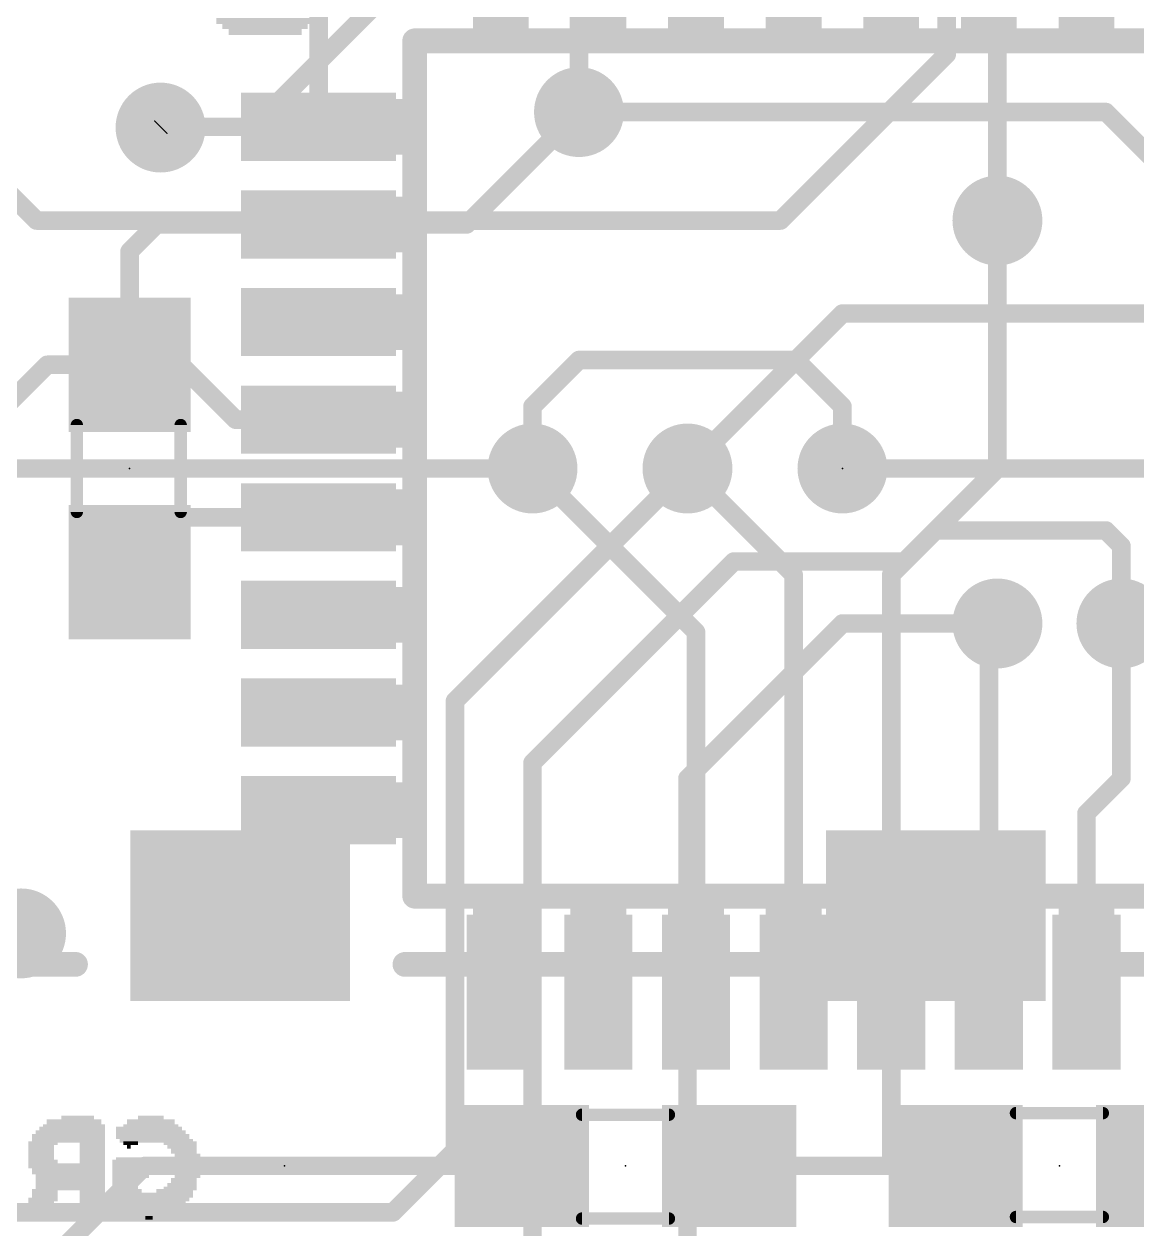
# Model space of a CAD drawing. Extents: x -41 to 66, y -16 to 27.
# Drawn here: x 5.99 to 15.11, y 7.74 to 17.61 of the extents above; entities that cross this region are included whole.
import ezdxf

# ---------------------------------------------------------------- set-up
doc = ezdxf.new("R2010")
doc.units = 0
for name, color, linetype in [('1', 12, 'CONTINUOUS'), ('16', 132, 'CONTINUOUS'), ('18', 110, 'CONTINUOUS'), ('21', 41, 'CONTINUOUS'), ('22', 40, 'CONTINUOUS'), ('23', 53, 'CONTINUOUS'), ('24', 53, 'CONTINUOUS'), ('51', 53, 'CONTINUOUS')]:
    doc.layers.add(name, color=color, linetype=linetype)

# ---------------------------------------------------------------- blocks, each defined once
blk = doc.blocks.new('RECT')
blk.add_solid([(-0.5, -0.5), (0.5, -0.5), (-0.5, 0.5), (0.5, 0.5)])
blk = doc.blocks.new('ROUNDV')
at = {"const_width": 0.5}
blk.add_lwpolyline([(0, -0.25, 1), (0, 0.25, 1), (0, -0.25)], format="xyb", dxfattribs=at)

msp = doc.modelspace()

# ---------------------------------------------------------------- linework, layer by layer
at = {"layer": '1', "const_width": 0.1524}
for points in [[(8.4074, 16.77), (8.4074, 18.0594)], [(9.62, 15.97), (10.541, 16.891)], [(10.541, 16.891), (14.859, 16.891)], [(14.859, 16.891), (15.24, 16.51)], [(7.118, 16.77), (7.112, 16.764)], [(8.4074, 16.77), (7.118, 16.77)], [(7.08, 15.97), (6.858, 15.748)], [(8.4074, 15.97), (7.08, 15.97)], [(8.4074, 15.97), (9.62, 15.97)], [(13.97, 13.97), (13.97, 16.002)], [(6.858, 15.748), (6.858, 14.82)], [(10.16, 14.478), (10.541, 14.859)], [(10.541, 14.859), (12.319, 14.859)], [(12.319, 14.859), (12.7, 14.478)], [(5.834, 14.47), (6.184, 14.82)], [(6.858, 14.82), (6.184, 14.82)], [(6.858, 14.82), (7.278, 14.82)], [(7.728, 14.37), (7.278, 14.82)], [(10.16, 13.97), (10.16, 14.478)], [(12.7, 14.478), (12.7, 13.97)], [(8.4074, 14.37), (7.728, 14.37)], [(11.5, 12.63), (10.16, 13.97)], [(12.3, 13.1), (11.43, 13.97)], [(13.1, 13.1), (13.97, 13.97)], [(6.858, 13.12), (7.308, 13.57)], [(7.308, 13.57), (8.4074, 13.57)], [(6.858, 13.12), (7.278, 13.12)], [(12.3, 9.6774), (12.3, 13.1)], [(13.1, 9.6774), (13.1, 13.1)], [(13.9, 12.63), (13.97, 12.7)], [(14.986, 11.43), (14.986, 12.7)], [(11.5, 9.6774), (11.5, 12.63)], [(13.9, 9.6774), (13.9, 12.63)], [(14.7, 11.144), (14.986, 11.43)], [(14.7, 9.6774), (14.7, 11.144)], [(13.1, 9.6774), (13.1, 8.274)], [(6.985, 8.255), (6.35, 7.62)], [(10.072, 8.255), (6.985, 8.255)], [(13.081, 8.255), (11.772, 8.255)], [(13.1, 8.274), (13.081, 8.255)], [(13.628, 8.255), (13.081, 8.255)]]:
    msp.add_lwpolyline(points, dxfattribs=at)
at = {"layer": '1', "const_width": 0.0762}
for points in [[(10.541, 16.9291, 1), (10.541, 16.8529)], [(10.5679, 16.8641, 1), (10.5141, 16.9179)], [(14.8859, 16.9179, 1), (14.8321, 16.8641)], [(14.859, 16.8529, 1), (14.859, 16.9291)], [(7.0851, 16.7909, 1), (7.1389, 16.7371)], [(7.118, 16.8081, 1), (7.118, 16.7319)], [(7.1449, 16.7431, 1), (7.0911, 16.7969)], [(8.3693, 16.77, 1), (8.4455, 16.77)], [(8.4074, 16.7319, 1), (8.4074, 16.8081)], [(7.08, 16.0081, 1), (7.08, 15.9319)], [(7.1069, 15.9431, 1), (7.0531, 15.9969)], [(8.4074, 16.0081, 1), (8.4074, 15.9319)], [(8.4074, 15.9319, 1), (8.4074, 16.0081)], [(9.5931, 15.9969, 1), (9.6469, 15.9431)], [(9.62, 15.9319, 1), (9.62, 16.0081)], [(14.0081, 16.002, 1), (13.9319, 16.002)], [(6.8961, 15.748, 1), (6.8199, 15.748)], [(6.8311, 15.7749, 1), (6.8849, 15.7211)], [(10.541, 14.8971, 1), (10.541, 14.8209)], [(10.5679, 14.8321, 1), (10.5141, 14.8859)], [(12.3459, 14.8859, 1), (12.2921, 14.8321)], [(12.319, 14.8209, 1), (12.319, 14.8971)], [(6.184, 14.8581, 1), (6.184, 14.7819)], [(6.2109, 14.7931, 1), (6.1571, 14.8469)], [(6.858, 14.8581, 1), (6.858, 14.7819)], [(6.8199, 14.82, 1), (6.8961, 14.82)], [(6.858, 14.7819, 1), (6.858, 14.8581)], [(7.3049, 14.8469, 1), (7.2511, 14.7931)], [(7.278, 14.7819, 1), (7.278, 14.8581)], [(10.1981, 14.478, 1), (10.1219, 14.478)], [(10.1331, 14.5049, 1), (10.1869, 14.4511)], [(12.7381, 14.478, 1), (12.6619, 14.478)], [(12.6731, 14.4511, 1), (12.7269, 14.5049)], [(7.728, 14.4081, 1), (7.728, 14.3319)], [(7.7011, 14.3431, 1), (7.7549, 14.3969)], [(8.4074, 14.3319, 1), (8.4074, 14.4081)], [(10.1869, 13.9969, 1), (10.1331, 13.9431)], [(11.4569, 13.9969, 1), (11.4031, 13.9431)], [(13.9969, 13.9431, 1), (13.9431, 13.9969)], [(10.1219, 13.97, 1), (10.1981, 13.97)], [(12.6619, 13.97, 1), (12.7381, 13.97)], [(13.9319, 13.97, 1), (14.0081, 13.97)], [(7.308, 13.6081, 1), (7.308, 13.5319)], [(7.3349, 13.5431, 1), (7.2811, 13.5969)], [(8.4074, 13.5319, 1), (8.4074, 13.6081)], [(6.858, 13.1581, 1), (6.858, 13.0819)], [(6.8311, 13.1469, 1), (6.8849, 13.0931)], [(7.278, 13.0819, 1), (7.278, 13.1581)], [(12.3381, 13.1, 1), (12.2619, 13.1)], [(12.2731, 13.0731, 1), (12.3269, 13.1269)], [(13.1381, 13.1, 1), (13.0619, 13.1)], [(13.0731, 13.1269, 1), (13.1269, 13.0731)], [(13.9969, 12.6731, 1), (13.9431, 12.7269)], [(15.0241, 12.7, 1), (14.9479, 12.7)], [(11.5381, 12.63, 1), (11.4619, 12.63)], [(11.4731, 12.6031, 1), (11.5269, 12.6569)], [(13.9381, 12.63, 1), (13.8619, 12.63)], [(13.8731, 12.6569, 1), (13.9269, 12.6031)], [(14.9479, 11.43, 1), (15.0241, 11.43)], [(15.0129, 11.4031, 1), (14.9591, 11.4569)], [(14.7381, 11.144, 1), (14.6619, 11.144)], [(14.6731, 11.1709, 1), (14.7269, 11.1171)], [(11.4619, 9.6774, 1), (11.5381, 9.6774)], [(12.2619, 9.6774, 1), (12.3381, 9.6774)], [(13.1381, 9.6774, 1), (13.0619, 9.6774)], [(13.0619, 9.6774, 1), (13.1381, 9.6774)], [(13.8619, 9.6774, 1), (13.9381, 9.6774)], [(14.6619, 9.6774, 1), (14.7381, 9.6774)], [(6.985, 8.2931, 1), (6.985, 8.2169)], [(7.0119, 8.2281, 1), (6.9581, 8.2819)], [(10.072, 8.2169, 1), (10.072, 8.2931)], [(11.772, 8.2931, 1), (11.772, 8.2169)], [(13.081, 8.2931, 1), (13.081, 8.2169)], [(13.0541, 8.2819, 1), (13.1079, 8.2281)], [(13.0619, 8.274, 1), (13.1381, 8.274)], [(13.1269, 8.2471, 1), (13.0731, 8.3009)], [(13.081, 8.2169, 1), (13.081, 8.2931)], [(13.628, 8.2169, 1), (13.628, 8.2931)]]:
    msp.add_lwpolyline(points, format="xyb", dxfattribs=at)
at = {"layer": '16', "const_width": 0.1524}
for points in [[(13.555, 20.206), (13.555, 17.365)], [(10.255, 19.151), (7.874, 16.77)], [(10.541, 18.796), (10.541, 16.891)], [(13.97, 16.002), (13.97, 17.78)], [(13.555, 17.365), (12.192, 16.002)], [(7.118, 16.77), (7.112, 16.764)], [(7.874, 16.77), (7.118, 16.77)], [(5.588, 16.51), (6.096, 16.002)], [(12.192, 16.002), (6.096, 16.002)], [(11.43, 13.97), (12.7, 15.24)], [(12.7, 15.24), (22.86, 15.24)], [(10.16, 13.97), (3.81, 13.97)], [(11.43, 13.97), (9.525, 12.065)], [(12.7, 13.97), (22.86, 13.97)], [(13.208, 13.208), (13.462, 13.462)], [(13.462, 13.462), (14.859, 13.462)], [(14.859, 13.462), (14.986, 13.335)], [(14.986, 13.335), (14.986, 12.7)], [(10.16, 11.557), (11.811, 13.208)], [(11.811, 13.208), (13.208, 13.208)], [(11.43, 11.43), (12.7, 12.7)], [(12.7, 12.7), (13.97, 12.7)], [(9.525, 8.382), (9.525, 12.065)], [(10.16, 11.557), (10.16, 7.62)], [(11.43, 6.35), (11.43, 11.43)], [(9.525, 8.382), (9.017, 7.874)], [(9.017, 7.874), (5.08, 7.874)]]:
    msp.add_lwpolyline(points, dxfattribs=at)
at = {"layer": '16', "const_width": 0.0762}
for points in [[(13.5169, 17.365, 1), (13.5931, 17.365)], [(13.5819, 17.3381, 1), (13.5281, 17.3919)], [(10.5029, 16.891, 1), (10.5791, 16.891)], [(7.0851, 16.7909, 1), (7.1389, 16.7371)], [(7.118, 16.8081, 1), (7.118, 16.7319)], [(7.1449, 16.7431, 1), (7.0911, 16.7969)], [(7.8471, 16.7969, 1), (7.9009, 16.7431)], [(7.874, 16.7319, 1), (7.874, 16.8081)], [(6.096, 16.0401, 1), (6.096, 15.9639)], [(6.0691, 15.9751, 1), (6.1229, 16.0289)], [(12.1651, 16.0289, 1), (12.2189, 15.9751)], [(12.192, 15.9639, 1), (12.192, 16.0401)], [(13.9319, 16.002, 1), (14.0081, 16.002)], [(12.7, 15.2781, 1), (12.7, 15.2019)], [(12.7269, 15.2131, 1), (12.6731, 15.2669)], [(10.16, 13.9319, 1), (10.16, 14.0081)], [(11.4031, 13.9969, 1), (11.4569, 13.9431)], [(11.4569, 13.9431, 1), (11.4031, 13.9969)], [(12.7, 14.0081, 1), (12.7, 13.9319)], [(13.462, 13.5001, 1), (13.462, 13.4239)], [(13.4889, 13.4351, 1), (13.4351, 13.4889)], [(14.8859, 13.4889, 1), (14.8321, 13.4351)], [(14.859, 13.4239, 1), (14.859, 13.5001)], [(15.0241, 13.335, 1), (14.9479, 13.335)], [(14.9591, 13.3081, 1), (15.0129, 13.3619)], [(11.811, 13.2461, 1), (11.811, 13.1699)], [(11.8379, 13.1811, 1), (11.7841, 13.2349)], [(13.1811, 13.2349, 1), (13.2349, 13.1811)], [(13.208, 13.1699, 1), (13.208, 13.2461)], [(12.7, 12.7381, 1), (12.7, 12.6619)], [(12.7269, 12.6731, 1), (12.6731, 12.7269)], [(13.97, 12.6619, 1), (13.97, 12.7381)], [(14.9479, 12.7, 1), (15.0241, 12.7)], [(9.5631, 12.065, 1), (9.4869, 12.065)], [(9.4981, 12.0919, 1), (9.5519, 12.0381)], [(10.1981, 11.557, 1), (10.1219, 11.557)], [(10.1331, 11.5839, 1), (10.1869, 11.5301)], [(11.4681, 11.43, 1), (11.3919, 11.43)], [(11.4031, 11.4569, 1), (11.4569, 11.4031)], [(9.4869, 8.382, 1), (9.5631, 8.382)], [(9.5519, 8.3551, 1), (9.4981, 8.4089)], [(8.9901, 7.9009, 1), (9.0439, 7.8471)], [(9.017, 7.8359, 1), (9.017, 7.9121)]]:
    msp.add_lwpolyline(points, format="xyb", dxfattribs=at)
at = {"layer": '21', "const_width": 0.2032}
for points in [[(9.195, 10.465), (9.195, 17.475)], [(9.195, 17.475), (16.205, 17.475)], [(15.85, 10.465), (9.195, 10.465)]]:
    msp.add_lwpolyline(points, dxfattribs=at)
at = {"layer": '21', "const_width": 0.1016}
for points in [[(9.2458, 17.475, 1), (9.1442, 17.475)], [(9.195, 17.5258, 1), (9.195, 17.4242)], [(9.195, 10.5158, 1), (9.195, 10.4142)], [(9.1442, 10.465, 1), (9.2458, 10.465)]]:
    msp.add_lwpolyline(points, format="xyb", dxfattribs=at)
at = {"layer": '22', "const_width": 0.2032}
for points in [[(5.715, 9.906), (6.415, 9.906)], [(9.115, 9.906), (12.115, 9.906)], [(19.715, 9.906), (14.815, 9.906)]]:
    msp.add_lwpolyline(points, dxfattribs=at)
at = {"layer": '22', "const_width": 0.1016}
for points in [[(6.415, 9.8552, 1), (6.415, 9.9568)], [(9.115, 9.9568, 1), (9.115, 9.8552)], [(12.115, 9.8552, 1), (12.115, 9.9568)], [(14.815, 9.9568, 1), (14.815, 9.8552)]]:
    msp.add_lwpolyline(points, format="xyb", dxfattribs=at)
at = {"layer": '23'}
for p in [(6.858, 13.97), (12.7, 13.97), (10.922, 8.255), (14.478, 8.255)]:
    msp.add_point(p, dxfattribs=at)
at = {"layer": '24'}
msp.add_point((8.128, 8.255), dxfattribs=at)
at = {"layer": '51', "const_width": 0.1016}
for points in [[(6.426, 13.614), (6.426, 14.326)], [(7.277, 13.614), (7.277, 14.326)], [(11.278, 8.674), (10.566, 8.674)], [(14.122, 8.687), (14.834, 8.687)], [(11.278, 7.823), (10.566, 7.823)], [(14.122, 7.836), (14.834, 7.836)]]:
    msp.add_lwpolyline(points, dxfattribs=at)
at = {"layer": '51', "const_width": 0.0508}
for points in [[(6.4514, 14.326, 1), (6.4006, 14.326)], [(7.3024, 14.326, 1), (7.2516, 14.326)], [(6.4006, 13.614, 1), (6.4514, 13.614)], [(7.2516, 13.614, 1), (7.3024, 13.614)], [(10.566, 8.6994, 1), (10.566, 8.6486)], [(11.278, 8.6486, 1), (11.278, 8.6994)], [(14.122, 8.7124, 1), (14.122, 8.6616)], [(14.834, 8.6616, 1), (14.834, 8.7124)], [(10.566, 7.8484, 1), (10.566, 7.7976)], [(11.278, 7.7976, 1), (11.278, 7.8484)], [(14.122, 7.8614, 1), (14.122, 7.8106)], [(14.834, 7.8106, 1), (14.834, 7.8614)]]:
    msp.add_lwpolyline(points, format="xyb", dxfattribs=at)

# ---------------------------------------------------------------- block references
at = {"layer": '1', "rotation": 180}
for p, xscale, yscale in [((8.4074, 16.77), 1.27, 0.5588), ((8.4074, 15.97), 1.27, 0.5588), ((8.4074, 15.17), 1.27, 0.5588), ((8.4074, 14.37), 1.27, 0.5588), ((8.4074, 13.57), 1.27, 0.5588), ((8.4074, 12.77), 1.27, 0.5588), ((8.4074, 11.97), 1.27, 0.5588), ((8.4074, 11.17), 1.27, 0.5588), ((9.9, 9.6774), 0.5588, 1.27), ((10.7, 9.6774), 0.5588, 1.27), ((11.5, 9.6774), 0.5588, 1.27), ((12.3, 9.6774), 0.5588, 1.27), ((13.1, 9.6774), 0.5588, 1.27), ((13.9, 9.6774), 0.5588, 1.27), ((14.7, 9.6774), 0.5588, 1.27)]:
    msp.add_blockref('RECT', p, dxfattribs=dict(at, xscale=xscale, yscale=yscale))
at = {"layer": '1', "xscale": 1.1}
for p, rotation in [((6.858, 14.82), 90), ((6.858, 13.12), 90), ((10.072, 8.255), 180), ((11.772, 8.255), 180)]:
    msp.add_blockref('RECT', p, dxfattribs=dict(at, rotation=rotation))
for p in [(13.628, 8.255), (15.328, 8.255)]:
    msp.add_blockref('RECT', p, dxfattribs=at)
at = {"layer": '16', "xscale": 1.8, "yscale": 1.4, "rotation": 180}
for p in [(7.765, 10.306), (13.465, 10.306)]:
    msp.add_blockref('RECT', p, dxfattribs=at)
at = {"layer": '18', "xscale": 0.7366, "yscale": 0.7366}
for p in [(10.541, 16.891), (10.541, 16.891), (7.112, 16.764), (7.112, 16.764), (13.97, 16.002), (13.97, 16.002), (10.16, 13.97), (10.16, 13.97), (11.43, 13.97), (11.43, 13.97), (12.7, 13.97), (12.7, 13.97), (13.97, 12.7), (13.97, 12.7), (14.986, 12.7), (14.986, 12.7), (5.969, 10.16), (5.969, 10.16)]:
    msp.add_blockref('ROUNDV', p, dxfattribs=at)
at = {"layer": '21'}
for p, xscale, yscale in [((7.969, 17.637), 0.8, 0.05), ((7.969, 17.592), 0.7, 0.04), ((7.969, 17.547), 0.6, 0.05)]:
    msp.add_blockref('RECT', p, dxfattribs=dict(at, xscale=xscale, yscale=yscale))
at = {"layer": '22', "rotation": 180}
for p, xscale, yscale in [((6.403, 8.58), 0.51, 0.03), ((6.403, 8.615), 0.45, 0.04), ((6.433, 8.65), 0.27, 0.03), ((7.033, 8.58), 0.45, 0.03), ((7.033, 8.615), 0.39, 0.04), ((7.033, 8.65), 0.21, 0.03), ((6.358, 8.495), 0.6, 0.04), ((6.373, 8.53), 0.57, 0.03), ((6.388, 8.56), 0.54, 0.03), ((7.018, 8.56), 0.54, 0.03), ((7.033, 8.53), 0.57, 0.03), ((7.048, 8.495), 0.6, 0.04), ((6.148, 8.44), 0.24, 0.03), ((6.133, 8.41), 0.21, 0.03), ((6.133, 8.375), 0.21, 0.04), ((6.358, 8.46), 0.6, 0.03), ((6.553, 8.44), 0.21, 0.03), ((6.553, 8.41), 0.21, 0.03), ((6.553, 8.375), 0.21, 0.04), ((7.078, 8.46), 0.6, 0.03), ((6.868, 8.44), 0.12, 0.03), ((6.853, 8.41), 0.03, 0.03), ((7.273, 8.44), 0.27, 0.03), ((7.288, 8.41), 0.24, 0.03), ((7.303, 8.375), 0.21, 0.04), ((6.133, 8.34), 0.21, 0.03), ((6.133, 8.31), 0.21, 0.03), ((6.148, 8.29), 0.24, 0.03), ((6.553, 8.34), 0.21, 0.03), ((6.553, 8.31), 0.21, 0.03), ((6.553, 8.29), 0.21, 0.03), ((6.898, 8.29), 0.36, 0.03), ((6.898, 8.31), 0.3, 0.03), ((7.333, 8.34), 0.21, 0.03), ((7.333, 8.31), 0.21, 0.03), ((7.333, 8.29), 0.21, 0.03), ((6.343, 8.255), 0.63, 0.04), ((6.358, 8.22), 0.6, 0.03), ((6.358, 8.2), 0.6, 0.03), ((6.898, 8.255), 0.36, 0.04), ((6.898, 8.22), 0.36, 0.03), ((6.898, 8.2), 0.36, 0.03), ((7.333, 8.255), 0.21, 0.04), ((7.333, 8.22), 0.21, 0.03), ((7.333, 8.2), 0.21, 0.03), ((6.373, 8.17), 0.57, 0.03), ((6.373, 8.135), 0.57, 0.04), ((6.373, 8.1), 0.57, 0.03), ((6.868, 8.17), 0.3, 0.03), ((6.823, 8.135), 0.21, 0.04), ((6.823, 8.1), 0.21, 0.03), ((7.288, 8.1), 0.24, 0.03), ((7.303, 8.135), 0.21, 0.04), ((7.333, 8.17), 0.21, 0.03), ((6.163, 8.05), 0.21, 0.03), ((6.163, 8.015), 0.21, 0.04), ((6.373, 8.07), 0.57, 0.03), ((6.553, 8.05), 0.21, 0.03), ((6.553, 8.015), 0.21, 0.04), ((6.823, 8.07), 0.21, 0.03), ((6.838, 8.05), 0.24, 0.03), ((7.048, 8.015), 0.66, 0.04), ((7.228, 8.05), 0.3, 0.03), ((7.273, 8.07), 0.27, 0.03), ((6.148, 7.98), 0.24, 0.03), ((6.133, 7.96), 0.21, 0.03), ((6.133, 7.93), 0.21, 0.03), ((6.118, 7.895), 0.18, 0.04), ((6.553, 7.98), 0.21, 0.03), ((6.553, 7.96), 0.21, 0.03), ((6.553, 7.93), 0.21, 0.03), ((6.553, 7.895), 0.21, 0.04), ((7.033, 7.98), 0.63, 0.03), ((7.033, 7.96), 0.57, 0.03), ((7.018, 7.93), 0.54, 0.03), ((7.018, 7.895), 0.42, 0.04), ((6.133, 7.86), 0.15, 0.03), ((6.553, 7.86), 0.15, 0.03), ((7.018, 7.86), 0.3, 0.03), ((7.018, 7.83), 0.06, 0.03)]:
    msp.add_blockref('RECT', p, dxfattribs=dict(at, xscale=xscale, yscale=yscale))
at = {"layer": '51'}
for p, xscale, yscale, rotation in [((9.9, 18.0213), 0.4572, 0.9906, 180), ((10.7, 18.0213), 0.4572, 0.9906, 180), ((11.5, 18.0213), 0.4572, 0.9906, 180), ((12.3, 18.0213), 0.4572, 0.9906, 180), ((13.1, 18.0213), 0.4572, 0.9906, 180), ((13.9, 18.0213), 0.4572, 0.9906, 180), ((14.7, 18.0213), 0.4572, 0.9906, 180), ((8.6487, 16.77), 0.9906, 0.4572, 180), ((8.6487, 15.97), 0.9906, 0.4572, 180), ((8.6487, 15.17), 0.9906, 0.4572, 180), ((6.8529, 14.5503), 0.5001, 0.95, 90), ((8.6487, 14.37), 0.9906, 0.4572, 180), ((8.6487, 13.57), 0.9906, 0.4572, 180), ((6.8529, 13.3819), 0.5001, 0.95, 90), ((8.6487, 12.77), 0.9906, 0.4572, 180), ((8.6487, 11.97), 0.9906, 0.4572, 180), ((8.6487, 11.17), 0.9906, 0.4572, 180), ((9.9, 9.9187), 0.4572, 0.9906, 180), ((10.7, 9.9187), 0.4572, 0.9906, 180), ((11.5, 9.9187), 0.4572, 0.9906, 180), ((12.3, 9.9187), 0.4572, 0.9906, 180), ((13.1, 9.9187), 0.4572, 0.9906, 180), ((13.9, 9.9187), 0.4572, 0.9906, 180), ((14.7, 9.9187), 0.4572, 0.9906, 180), ((10.3418, 8.2499), 0.5001, 0.95, 180), ((11.5102, 8.2499), 0.5001, 0.95, 180)]:
    msp.add_blockref('RECT', p, dxfattribs=dict(at, xscale=xscale, yscale=yscale, rotation=rotation))
at = {"layer": '51', "xscale": 0.5001, "yscale": 0.95}
for p in [(13.8899, 8.2601), (15.0583, 8.2601)]:
    msp.add_blockref('RECT', p, dxfattribs=at)

doc.saveas('drawing.dxf')
